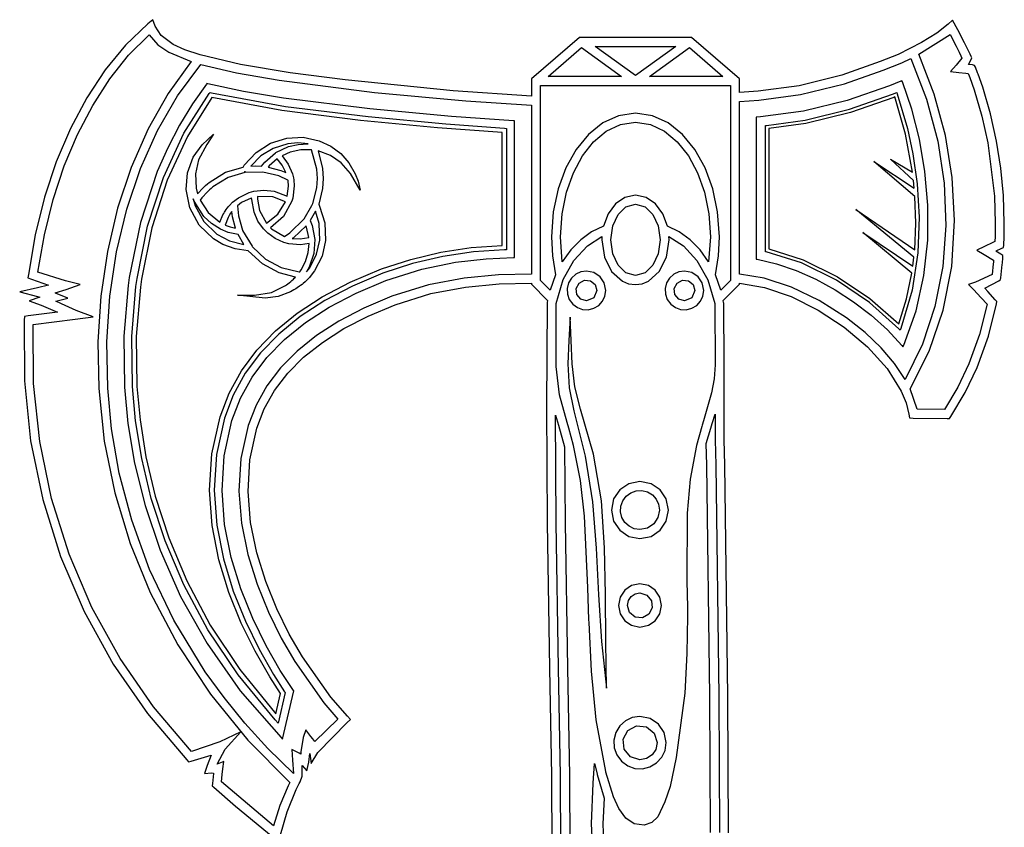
# Model space of a CAD drawing. Extents: x 0 to 88, y 0 to 233.
# Drawn here: x 0 to 87.8, y 160.6 to 232.6 of the extents above; entities that cross this region are included whole.
import ezdxf

# ---------------------------------------------------------------- set-up
doc = ezdxf.new("R2010")
doc.units = 0

msp = doc.modelspace()

# ---------------------------------------------------------------- linework, layer by layer
at = {"layer": 'Layer 1'}
for p, q in [((11.4306, 232.236), (9.447233, 230.341125)), ((11.8855, 232.619), (11.4306, 232.236)), ((12.07155, 232.05418), (11.8855, 232.619)), ((12.622333, 231.204752), (12.07155, 232.05418)), ((82.807758, 232.212702), (81.783966, 231.419441)), ((83.1865, 232.589), (82.807758, 232.212702)), ((83.664276, 231.721149), (83.1865, 232.589)), ((9.718602, 229.444447), (11.550461, 231.276431)), ((11.550461, 231.276431), (12.321279, 230.384442)), ((13.6933, 230.406), (12.622333, 231.204752)), ((49.9257, 231.04), (45.6432, 227.33)), ((59.9073, 231.04), (49.9257, 231.04)), ((64.1877, 227.33), (59.9073, 231.04)), ((80.1848, 229.541), (82.98047, 231.29518)), ((81.783966, 231.419441), (80.434313, 230.596517)), ((82.98047, 231.29518), (83.530583, 230.25015)), ((84.274288, 230.556899), (83.664276, 231.721149)), ((9.447233, 230.341125), (7.626936, 228.140812)), ((12.321279, 230.384442), (13.288581, 229.710551)), ((14.715111, 229.93074), (13.6933, 230.406)), ((47.1246, 227.549), (50.0985, 230.125)), ((50.0985, 230.125), (53.67088, 227.5488)), ((51.321, 230.235), (58.51174, 230.23533)), ((54.91633, 227.64268), (51.321, 230.235)), ((58.51174, 230.23533), (54.91633, 227.64268)), ((56.1618, 227.549), (59.73433, 230.12515)), ((59.73433, 230.12515), (62.7066, 227.549)), ((80.434313, 230.596517), (78.359438, 229.525782)), ((83.530583, 230.25015), (83.775687, 229.723608)), ((84.496905, 230.080243), (84.274288, 230.556899)), ((84.6716, 229.716318), (84.496905, 230.080243)), ((8.035261, 227.337022), (9.718602, 229.444447)), ((13.288581, 229.710551), (15.307501, 228.878462)), ((16.085976, 229.47675), (14.715111, 229.93074)), ((19.687116, 228.635812), (16.085976, 229.47675)), ((78.359438, 229.525782), (76.729528, 228.880623)), ((81.567761, 225.974523), (80.1848, 229.541)), ((84.032182, 229.194708), (83.512809, 228.57036)), ((83.775687, 229.723608), (83.9386, 229.384626)), ((83.9386, 229.384626), (84.032182, 229.194708)), ((84.756148, 229.546237), (84.6716, 229.716318)), ((84.856018, 229.341589), (84.756148, 229.546237)), ((84.915132, 229.201951), (84.856018, 229.341589)), ((84.867214, 229.057795), (84.915132, 229.201951)), ((15.307501, 228.878462), (13.245953, 226.026358)), ((14.078344, 225.83367), (16.1455, 228.63)), ((16.1455, 228.63), (19.336879, 227.887627)), ((24.12121, 227.889656), (19.687116, 228.635812)), ((76.729528, 228.880623), (73.329583, 227.675673)), ((77.01906, 228.129454), (78.66752, 228.782084)), ((78.66752, 228.782084), (79.471181, 229.166631)), ((79.471181, 229.166631), (80.88638, 225.527725)), ((83.512809, 228.57036), (83.004039, 228.007288)), ((84.616708, 228.631612), (84.867214, 229.057795)), ((84.982008, 228.580352), (84.616708, 228.631612)), ((85.156114, 228.533413), (84.982008, 228.580352)), ((85.236829, 228.372168), (85.156114, 228.533413)), ((85.429101, 227.892173), (85.236829, 228.372168)), ((7.626936, 228.140812), (5.981373, 225.659531)), ((19.336879, 227.887627), (23.141273, 227.221766)), ((29.01275, 227.24475), (24.12121, 227.889656)), ((53.67088, 227.5488), (47.1246, 227.549)), ((62.7066, 227.549), (56.1618, 227.549)), ((73.329583, 227.675673), (69.506008, 226.722603)), ((73.556285, 226.903093), (77.01906, 228.129454)), ((83.004039, 228.007288), (83.755655, 227.902411)), ((83.755655, 227.902411), (84.385306, 227.842117)), ((84.385306, 227.842117), (84.595844, 227.825816)), ((84.595844, 227.825816), (84.673128, 227.617045)), ((84.673128, 227.617045), (84.727136, 227.469942)), ((84.727136, 227.469942), (85.121502, 226.352832)), ((85.480748, 227.75155), (85.429101, 227.892173)), ((85.88474, 226.60714), (85.480748, 227.75155)), ((6.510604, 224.975568), (8.035261, 227.337022)), ((16.663904, 226.871615), (15.399072, 225.104265)), ((16.704067, 226.923261), (16.663904, 226.871615)), ((16.7677, 226.90755), (16.704067, 226.923261)), ((19.94714, 226.224596), (16.7677, 226.90755)), ((23.141273, 227.221766), (31.646413, 226.131625)), ((38.666134, 226.284562), (29.01275, 227.24475)), ((45.6432, 227.33), (45.6432, 225.807)), ((46.447571, 209.347211), (46.4476, 226.744)), ((46.4476, 226.744), (63.3832, 226.744)), ((63.3832, 226.744), (63.383176, 209.3472)), ((64.187648, 226.122509), (64.1877, 227.33)), ((69.506008, 226.722603), (65.850548, 226.25066)), ((69.64609, 225.929794), (73.556285, 226.903093)), ((77.561574, 226.723125), (73.790072, 225.398439)), ((78.590204, 227.124758), (77.561574, 226.723125)), ((78.684277, 227.162465), (78.590204, 227.124758)), ((78.7212, 227.068), (78.684277, 227.162465)), ((79.55275, 224.643367), (78.7212, 227.068)), ((78.7212, 227.068), (78.7212, 227.068)), ((86.588594, 224.216563), (85.88474, 226.60714)), ((13.245953, 226.026358), (11.455175, 222.86821)), ((12.281968, 222.724485), (14.078344, 225.83367)), ((14.653064, 222.496692), (16.9045, 226.025)), ((16.9045, 226.025), (16.983356, 226.130859)), ((16.983356, 226.130859), (17.111897, 226.100613)), ((17.111897, 226.100613), (23.706853, 224.888556)), ((23.528639, 225.623545), (19.94714, 226.224596)), ((31.646413, 226.131625), (39.77552, 225.383672)), ((45.6432, 225.807), (38.666134, 226.284562)), ((65.850548, 226.25066), (64.187648, 226.122509)), ((65.92297, 225.448814), (69.64609, 225.929794)), ((74.006142, 224.623438), (77.851496, 225.972795)), ((77.959905, 225.690629), (74.087014, 224.332084)), ((77.851496, 225.972795), (78.220724, 226.115577)), ((78.040231, 225.721659), (77.959905, 225.690629)), ((78.99513, 222.4099), (78.040231, 225.721659)), ((78.220724, 226.115577), (78.255488, 226.018555)), ((78.255488, 226.018555), (79.181556, 222.92165)), ((82.565687, 222.292648), (81.567761, 225.974523)), ((85.121502, 226.352832), (85.809896, 224.01442)), ((5.981373, 225.659531), (4.522205, 222.92175)), ((5.154798, 222.381499), (6.510604, 224.975568)), ((15.399072, 225.104265), (14.243291, 223.210462)), ((17.1487, 225.67876), (14.953627, 222.207274)), ((23.391362, 224.524012), (17.1487, 225.67876)), ((31.22493, 224.656636), (23.528639, 225.623545)), ((23.706853, 224.888556), (31.088737, 223.967202)), ((39.77552, 225.383672), (45.6432, 225.002)), ((45.6432, 225.002), (45.6432, 209.927)), ((64.187596, 209.91322), (64.1877, 225.316)), ((64.1877, 225.316), (65.92297, 225.448814)), ((73.790072, 225.398439), (69.907944, 224.445495)), ((80.88638, 225.527725), (81.877258, 221.795626)), ((30.397891, 223.630111), (23.391362, 224.524012)), ((31.088737, 223.967202), (38.014977, 223.3214)), ((38.510806, 223.985796), (31.22493, 224.656636)), ((44.0405, 223.59), (38.510806, 223.985796)), ((53.409524, 224.052773), (52.005191, 223.40877)), ((54.916348, 224.277379), (53.409524, 224.052773)), ((56.422788, 224.052773), (54.916348, 224.277379)), ((57.826768, 223.408768), (56.422788, 224.052773)), ((66.059154, 223.948019), (65.696013, 223.915614)), ((69.907944, 224.445495), (66.059154, 223.948019)), ((70.047916, 223.653925), (74.006142, 224.623438)), ((74.087014, 224.332084), (70.100455, 223.356239)), ((80.237954, 221.964625), (79.55275, 224.643367)), ((85.809896, 224.01442), (86.339272, 221.634962)), ((87.1298, 221.784), (86.588594, 224.216563)), ((14.243291, 223.210462), (13.199582, 221.197757)), ((37.249825, 222.977594), (30.397891, 223.630111)), ((38.014977, 223.3214), (43.243, 222.936)), ((44.1348, 223.584), (44.0405, 223.59)), ((44.134904, 211.412189), (44.1348, 223.584)), ((52.005191, 223.40877), (50.733685, 222.39009)), ((52.318092, 222.667995), (53.571504, 223.265049)), ((53.571504, 223.265049), (54.91638, 223.47328)), ((54.91638, 223.47328), (56.260898, 223.265051)), ((56.260898, 223.265051), (57.513968, 222.668002)), ((59.09796, 222.390087), (57.826768, 223.408768)), ((65.696013, 223.915614), (65.696, 211.261)), ((66.5006, 223.181), (66.591436, 223.189836)), ((66.500644, 211.923093), (66.5006, 223.181)), ((66.591436, 223.189836), (70.047916, 223.653925)), ((70.100455, 223.356239), (66.802145, 222.906879)), ((4.522205, 222.92175), (3.261096, 219.951938)), ((3.978011, 219.576228), (5.154798, 222.381499)), ((11.455175, 222.86821), (9.946754, 219.443494)), ((10.768129, 219.342652), (12.281968, 222.724485)), ((12.814291, 218.530788), (14.653064, 222.496692)), ((14.953627, 222.207274), (13.159813, 218.30972)), ((16.269326, 221.459593), (17.278756, 222.403761)), ((17.278756, 222.403761), (16.679166, 221.490066)), ((43.0287, 222.547), (37.249825, 222.977594)), ((43.0288, 212.48035), (43.0287, 222.547)), ((43.243, 222.936), (43.43096, 222.923625)), ((43.43096, 222.923625), (43.430881, 212.094)), ((50.733685, 222.39009), (49.625339, 221.041454)), ((51.183222, 221.723577), (52.318092, 222.667995)), ((57.513968, 222.668002), (58.648523, 221.72359)), ((60.206034, 221.04145), (59.09796, 222.390087)), ((66.802145, 222.906879), (66.8022, 212.165)), ((79.619611, 219.020269), (78.99513, 222.4099)), ((79.181556, 222.92165), (79.669591, 220.640045)), ((83.171895, 218.526407), (82.565687, 222.292648)), ((15.465266, 220.348161), (16.269326, 221.459593)), ((16.679166, 221.490066), (15.951946, 220.103651)), ((21.081939, 220.782817), (22.372759, 221.60592)), ((22.372759, 221.60592), (23.814619, 222.06058)), ((23.903433, 221.551556), (22.591492, 221.137745)), ((22.852213, 220.75692), (23.965102, 221.292891)), ((23.814619, 222.06058), (25.283214, 222.128247)), ((24.818949, 221.630959), (23.903433, 221.551556)), ((23.965102, 221.292891), (24.838376, 221.498472)), ((25.734153, 221.54802), (24.818949, 221.630959)), ((24.838376, 221.498472), (25.734153, 221.54802)), ((25.283214, 222.128247), (26.719839, 221.816063)), ((26.719839, 221.816063), (27.735846, 221.341208)), ((27.735846, 221.341208), (28.626319, 220.678035)), ((50.193973, 220.473254), (51.183222, 221.723577)), ((58.648523, 221.72359), (59.637494, 220.473273)), ((80.733284, 219.085634), (80.237954, 221.964625)), ((81.877258, 221.795626), (82.445045, 218.025297)), ((86.339272, 221.634962), (86.934851, 216.871132)), ((87.509018, 219.361909), (87.1298, 221.784)), ((13.199582, 221.197757), (12.270964, 219.073702)), ((20.023939, 219.635657), (21.081939, 220.782817)), ((21.509799, 220.465261), (20.6128, 219.561)), ((22.591492, 221.137745), (21.509799, 220.465261)), ((21.864038, 219.908481), (22.810184, 220.7308)), ((22.810184, 220.7308), (22.852213, 220.75692)), ((24.1278, 220.803), (23.396317, 220.481301)), ((23.396317, 220.481301), (23.9579, 219.73242)), ((25.059312, 221.006325), (24.1278, 220.803)), ((24.1278, 220.803), (24.1278, 220.803)), ((26.012732, 221.013019), (25.059312, 221.006325)), ((26.507656, 219.274699), (26.012732, 221.013019)), ((27.704672, 220.512779), (26.612698, 220.915381)), ((26.612698, 220.915381), (27.01993, 219.339091)), ((28.666148, 219.856991), (27.704672, 220.512779)), ((28.626319, 220.678035), (29.3658, 219.849838)), ((49.625339, 221.041454), (48.710488, 219.407584)), ((49.377421, 218.958484), (50.193973, 220.473254)), ((59.637494, 220.473273), (60.453812, 218.958506)), ((61.120664, 219.40758), (60.206034, 221.04145)), ((79.669591, 220.640045), (80.048282, 217.975361)), ((3.261096, 219.951938), (2.209708, 216.774563)), ((2.990409, 216.581167), (3.978011, 219.576228)), ((14.962957, 218.956036), (15.465266, 220.348161)), ((15.951946, 220.103651), (15.683903, 218.856853)), ((19.91613, 219.476182), (20.023939, 219.635657)), ((20.6128, 219.561), (21.045071, 219.575532)), ((21.045071, 219.575532), (21.5771, 219.553)), ((21.5771, 219.553), (21.864038, 219.908481)), ((21.5771, 219.553), (21.5771, 219.553)), ((22.2503, 219.566), (22.171842, 219.475658)), ((22.94976, 220.198401), (22.2503, 219.566)), ((22.2503, 219.566), (22.2503, 219.566)), ((23.413682, 219.633141), (22.94976, 220.198401)), ((23.744384, 218.980931), (23.413682, 219.633141)), ((23.9579, 219.73242), (24.324689, 218.871221)), ((29.495034, 218.891893), (28.666148, 219.856991)), ((29.3658, 219.849838), (29.928829, 218.879913)), ((79.843623, 216.83317), (76.1713, 219.956)), ((76.1713, 219.956), (79.78198, 217.59137)), ((79.705091, 218.272479), (77.649491, 220.187259)), ((77.649491, 220.187259), (79.619611, 219.020269)), ((9.946754, 219.443494), (8.732274, 215.791683)), ((9.548589, 215.728379), (10.768129, 219.342652)), ((12.270964, 219.073702), (10.771084, 214.521744)), ((14.845224, 217.480751), (14.962957, 218.956036)), ((15.683903, 218.856853), (15.7443, 217.583)), ((16.897843, 218.09933), (18.3695, 219.006)), ((18.3695, 219.006), (19.91613, 219.476182)), ((20.092208, 218.98197), (18.5806, 218.534)), ((20.082192, 219.09588), (20.073254, 219.094506)), ((20.073254, 219.094506), (20.092208, 218.98197)), ((20.113025, 218.984913), (20.082192, 219.09588)), ((21.674485, 219.02557), (20.113025, 218.984913)), ((23.108975, 218.689336), (21.674485, 219.02557)), ((22.171842, 219.475658), (23.289442, 219.173206)), ((23.922847, 218.308336), (23.108975, 218.689336)), ((23.289442, 219.173206), (23.744384, 218.980931)), ((24.324689, 218.871221), (24.408159, 218.522615)), ((26.560092, 218.443936), (26.507656, 219.274699)), ((27.01993, 219.339091), (27.076394, 218.44057)), ((30.376272, 217.411153), (29.495034, 218.891893)), ((29.928829, 218.879913), (30.194475, 218.203677)), ((48.710488, 219.407584), (48.019467, 217.533201)), ((48.760644, 217.220725), (49.377421, 218.958484)), ((60.453812, 218.958506), (61.07041, 217.220747)), ((61.811519, 217.533197), (61.120664, 219.40758)), ((80.99521, 216.060253), (80.733284, 219.085634)), ((87.7377, 216.921), (87.509018, 219.361909)), ((11.410728, 214.185065), (12.814291, 218.530788)), ((13.159813, 218.30972), (11.789017, 214.041996)), ((16.251007, 217.508761), (16.56593, 217.814159)), ((16.56593, 217.814159), (16.737484, 217.966367)), ((16.737484, 217.966367), (16.897843, 218.09933)), ((18.5806, 218.534), (17.22428, 217.699309)), ((23.868544, 216.883273), (23.968217, 217.779438)), ((23.929428, 218.267092), (23.922847, 218.308336)), ((23.968217, 217.779438), (23.929428, 218.267092)), ((24.484461, 217.785731), (24.3516, 216.685)), ((24.408159, 218.522615), (24.440465, 218.340554)), ((24.440465, 218.340554), (24.484461, 217.785731)), ((26.501371, 217.618674), (26.560092, 218.443936)), ((27.076394, 218.44057), (27.012564, 217.547157)), ((30.194475, 218.203677), (30.376272, 217.411153)), ((79.711032, 218.280432), (79.705091, 218.272479)), ((79.78198, 217.59137), (79.711032, 218.280432)), ((80.048282, 217.975361), (80.223122, 215.006864)), ((82.445045, 218.025297), (82.590973, 214.271704)), ((83.3797, 214.706832), (83.171895, 218.526407)), ((15.17193, 215.833361), (14.845224, 217.480751)), ((15.7443, 217.583), (15.870487, 217.073152)), ((15.7443, 217.583), (15.7443, 217.583)), ((15.870487, 217.073152), (15.969471, 217.192365)), ((15.969471, 217.192365), (16.251007, 217.508761)), ((16.624479, 217.15234), (16.353156, 216.846744)), ((16.928308, 217.446348), (16.624479, 217.15234)), ((17.06608, 217.567918), (16.928308, 217.446348)), ((17.22428, 217.699309), (17.06608, 217.567918)), ((19.504487, 216.733021), (20.475184, 217.194172)), ((20.475184, 217.194172), (20.890564, 217.3071)), ((20.890564, 217.3071), (21.786017, 217.404016)), ((21.786017, 217.404016), (22.682304, 217.315152)), ((22.682304, 217.315152), (23.868544, 216.883273)), ((26.140195, 216.230144), (26.501371, 217.618674)), ((27.012564, 217.547157), (26.665823, 216.161567)), ((48.019467, 217.533201), (47.582608, 215.463025)), ((48.370722, 215.301438), (48.760644, 217.220725)), ((54.9157, 216.976), (53.959037, 216.767935)), ((55.873117, 216.76752), (54.9157, 216.976)), ((54.9157, 216.976), (54.9157, 216.976)), ((61.07041, 217.220747), (61.460219, 215.301452)), ((62.248274, 215.463023), (61.811519, 217.533197)), ((87.813291, 214.470004), (87.7377, 216.921)), ((87.7377, 216.921), (87.7377, 216.921)), ((2.209708, 216.774563), (1.379702, 213.414094)), ((2.20216, 213.417731), (2.990409, 216.581167)), ((15.4733, 216.641), (15.65752, 216.008205)), ((15.556765, 216.433413), (15.4733, 216.641)), ((15.4733, 216.641), (15.4733, 216.641)), ((16.425235, 215.061773), (15.556765, 216.433413)), ((16.105204, 216.527991), (16.089682, 216.506387)), ((16.089682, 216.506387), (16.811541, 215.404007)), ((16.244057, 216.711622), (16.105204, 216.527991)), ((16.353156, 216.846744), (16.244057, 216.711622)), ((18.617365, 215.945859), (18.707111, 216.046807)), ((18.707111, 216.046807), (18.989531, 216.330406)), ((18.989531, 216.330406), (19.504487, 216.733021)), ((19.786451, 216.300264), (19.421936, 216.023345)), ((19.421936, 216.023345), (19.500693, 215.117556)), ((20.638426, 216.704256), (19.786451, 216.300264)), ((20.682224, 216.718593), (20.638426, 216.704256)), ((20.689096, 216.57149), (20.682224, 216.718593)), ((20.90376, 215.43493), (20.689096, 216.57149)), ((22.5778, 216.81), (21.19703, 216.839264)), ((21.19703, 216.839264), (21.204492, 216.603586)), ((21.204492, 216.603586), (21.394015, 215.597636)), ((23.7093, 216.38186), (22.5778, 216.81)), ((23.021882, 215.271563), (23.7093, 216.38186)), ((24.274514, 216.423202), (23.527293, 215.069548)), ((24.3516, 216.685), (24.274514, 216.423202)), ((25.38426, 214.863414), (26.067037, 216.050244)), ((26.067037, 216.050244), (26.140195, 216.230144)), ((26.665823, 216.161567), (26.748607, 215.994238)), ((53.129405, 216.189341), (52.477921, 215.308619)), ((53.959037, 216.767935), (53.129405, 216.189341)), ((54.060742, 215.920439), (54.91568, 216.17165)), ((54.91568, 216.17165), (55.77064, 215.920298)), ((56.703289, 216.187911), (55.873117, 216.76752)), ((57.354945, 215.305919), (56.703289, 216.187911)), ((79.922919, 214.466481), (79.843623, 216.83317)), ((80.980201, 212.942342), (80.99521, 216.060253)), ((86.934851, 216.871132), (87.008892, 214.470362)), ((8.732274, 215.791683), (7.823321, 211.952253)), ((8.635106, 211.921873), (9.548589, 215.728379)), ((16.0125, 214.293438), (15.17193, 215.833361)), ((15.65752, 216.008205), (16.423408, 214.605306)), ((16.811541, 215.404007), (17.8583, 214.542)), ((17.8583, 214.542), (18.124122, 215.202682)), ((18.124122, 215.202682), (18.192078, 215.331911)), ((18.192078, 215.331911), (18.259529, 215.445821)), ((18.259529, 215.445821), (18.377368, 215.633781)), ((18.377368, 215.633781), (18.390133, 215.652439)), ((18.390133, 215.652439), (18.535173, 215.845891)), ((18.535173, 215.845891), (18.617365, 215.945859)), ((18.685785, 215.154887), (18.652985, 215.098914)), ((18.8049, 215.345), (18.685785, 215.154887)), ((18.929614, 215.511749), (18.8049, 215.345)), ((18.991576, 215.032341), (18.929614, 215.511749)), ((21.248814, 214.655167), (20.90376, 215.43493)), ((21.394015, 215.597636), (22.0028, 214.455)), ((22.0028, 214.455), (23.021882, 215.271563)), ((26.390695, 215.521697), (25.9006, 214.698)), ((26.708271, 214.421877), (26.390695, 215.521697)), ((26.748607, 215.994238), (27.217, 214.51)), ((47.582608, 215.463025), (47.430248, 213.241779)), ((48.23473, 213.24208), (48.370722, 215.301438)), ((52.477921, 215.308619), (52.0557, 214.19417)), ((52.890237, 214.220773), (53.361839, 215.2357)), ((53.361839, 215.2357), (54.060742, 215.920439)), ((55.77064, 215.920298), (56.469591, 215.235325)), ((56.469591, 215.235325), (56.941241, 214.220352)), ((57.776814, 214.19029), (57.354945, 215.305919)), ((61.460219, 215.301452), (61.59617, 213.24208)), ((62.400598, 213.241779), (62.248274, 215.463023)), ((79.755795, 211.429472), (74.5616, 215.681)), ((74.5616, 215.681), (79.82074, 212.10067)), ((10.771084, 214.521744), (9.76781, 209.615)), ((17.27643, 213.076721), (16.0125, 214.293438)), ((16.423408, 214.605306), (17.57515, 213.497065)), ((17.112481, 214.42296), (16.425235, 215.061773)), ((17.908235, 213.925803), (17.112481, 214.42296)), ((17.8583, 214.542), (17.8583, 214.542)), ((18.582382, 214.964969), (18.325786, 214.301146)), ((18.325786, 214.301146), (18.759827, 214.137152)), ((18.652985, 215.098914), (18.582382, 214.964969)), ((19.250724, 214.013821), (18.991576, 215.032341)), ((19.500693, 215.117556), (19.871394, 213.832716)), ((21.7412, 213.959), (21.248814, 214.655167)), ((22.0028, 214.455), (22.0028, 214.455)), ((23.527293, 215.069548), (22.354524, 214.061912)), ((24.10217, 213.588984), (25.38426, 214.863414)), ((25.9006, 214.698), (26.069995, 214.267496)), ((25.9006, 214.698), (25.9006, 214.698)), ((26.069995, 214.267496), (26.311171, 213.020766)), ((26.708466, 214.4207), (26.708271, 214.421877)), ((26.765912, 212.96244), (26.708466, 214.4207)), ((27.217, 214.51), (27.279749, 212.91191)), ((79.82074, 212.10067), (79.922919, 214.466481)), ((80.223122, 215.006864), (80.099601, 211.81382)), ((82.590973, 214.271704), (82.316271, 210.589813)), ((83.11985, 210.601574), (83.3797, 214.706832)), ((87.008892, 214.470362), (86.989, 213.27)), ((87.792971, 213.243694), (87.813291, 214.470004)), ((1.379702, 213.414094), (0.782743, 209.895)), ((1.623431, 210.107331), (2.20216, 213.417731)), ((10.464926, 209.517302), (11.410728, 214.185065)), ((11.789017, 214.041996), (10.863, 209.46)), ((17.57515, 213.497065), (18.717813, 212.877686)), ((18.603681, 213.644758), (17.908235, 213.925803)), ((19.472056, 213.458376), (18.603681, 213.644758)), ((18.759827, 214.137152), (19.250724, 214.013821)), ((19.97552, 212.549838), (19.472056, 213.458376)), ((19.871394, 213.832716), (19.884257, 213.803848)), ((19.884257, 213.803848), (20.71993, 212.403328)), ((22.116179, 213.57819), (21.7412, 213.959)), ((22.791645, 213.087583), (22.116179, 213.57819)), ((22.354524, 214.061912), (22.460778, 213.962533)), ((22.460778, 213.962533), (23.610488, 213.269641)), ((23.610488, 213.269641), (24.10217, 213.588984)), ((25.537194, 214.225747), (24.405454, 213.171087)), ((25.5806, 214.103), (25.537194, 214.225747)), ((25.7784, 213.192), (25.5806, 214.103)), ((51.006763, 213.698222), (50.033057, 212.986993)), ((52.0557, 214.19417), (51.006763, 213.698222)), ((52.7172, 212.979), (52.890237, 214.220773)), ((56.941241, 214.220352), (57.1143, 212.979)), ((58.825487, 213.693049), (57.776814, 214.19029)), ((59.798828, 212.982006), (58.825487, 213.693049)), ((75.1839, 213.636), (79.65838, 210.63406)), ((79.56309, 209.99748), (75.1839, 213.636)), ((18.128992, 212.572955), (17.27643, 213.076721)), ((19.231057, 212.171392), (18.128992, 212.572955)), ((18.717813, 212.877686), (19.97552, 212.549838)), ((23.551649, 212.742121), (22.791645, 213.087583)), ((24.0068, 212.618), (23.551649, 212.742121)), ((25.03223, 212.542209), (24.0068, 212.618)), ((24.405454, 213.171087), (24.293505, 213.09174)), ((24.293505, 213.09174), (25.004761, 213.058353)), ((25.004761, 213.058353), (25.7784, 213.192)), ((25.8026, 212.663), (25.03223, 212.542209)), ((25.721209, 211.861872), (25.8026, 212.663)), ((25.7784, 213.192), (25.7784, 213.192)), ((25.8026, 212.663), (25.8026, 212.663)), ((26.311171, 213.020766), (26.228782, 211.768136)), ((26.4831, 211.689), (26.765912, 212.96244)), ((27.279749, 212.91191), (26.970998, 211.51945)), ((47.430248, 213.241779), (47.518638, 211.544699)), ((48.39401, 211.02642), (48.23473, 213.24208)), ((50.033057, 212.986993), (49.15525, 212.087414)), ((50.634142, 212.43596), (51.9238, 213.269)), ((51.9238, 213.269), (51.912793, 212.978969)), ((51.912793, 212.978969), (52.149148, 211.42462)), ((51.9238, 213.269), (51.9238, 213.269)), ((52.890244, 211.737228), (52.7172, 212.979)), ((57.1143, 212.979), (56.941247, 211.737439)), ((57.1143, 212.979), (57.1143, 212.979)), ((57.682334, 211.424637), (57.9187, 212.979)), ((57.9187, 212.979), (57.907801, 213.265007)), ((57.907801, 213.265007), (59.199656, 212.429492)), ((60.676267, 212.083878), (59.798828, 212.982006)), ((61.59617, 213.24208), (61.437234, 211.02538)), ((62.312884, 211.546016), (62.400598, 213.241779)), ((80.644729, 209.785761), (80.980201, 212.942342)), ((86.801833, 212.744048), (86.052082, 212.384246)), ((86.970537, 212.825356), (86.801833, 212.744048)), ((86.989, 213.27), (86.970537, 212.825356)), ((86.989, 213.27), (86.989, 213.27)), ((87.731204, 212.296269), (87.757129, 212.518002)), ((87.757129, 212.518002), (87.792971, 213.243694)), ((7.823321, 211.952253), (7.231481, 207.964679)), ((8.03944, 207.963342), (8.635106, 211.921873)), ((20.390022, 211.990833), (19.231057, 212.171392)), ((21.640223, 210.827841), (20.390022, 211.990833)), ((20.71993, 212.403328), (20.769226, 212.341659)), ((20.769226, 212.341659), (21.928421, 211.255624)), ((25.481035, 211.05879), (25.721209, 211.861872)), ((26.228782, 211.768136), (25.813696, 210.536516)), ((25.868981, 210.491344), (26.4831, 211.689)), ((34.880026, 211.234593), (37.558185, 211.869242)), ((37.558185, 211.869242), (40.278877, 212.285357)), ((40.471349, 211.901881), (37.733849, 211.492228)), ((40.278877, 212.285357), (43.0288, 212.48035)), ((43.237821, 212.08634), (40.471349, 211.901881)), ((43.430881, 212.094), (43.237821, 212.08634)), ((49.15525, 212.087414), (48.39401, 211.02642)), ((49.434284, 211.149682), (50.634142, 212.43596)), ((53.361859, 210.722305), (52.890244, 211.737228)), ((56.941247, 211.737439), (56.469611, 210.722492)), ((59.199656, 212.429492), (60.400634, 211.14236)), ((61.437234, 211.02538), (60.676267, 212.083878)), ((66.5795, 211.90581), (66.500644, 211.923093)), ((69.717717, 210.917025), (66.5795, 211.90581)), ((66.8022, 212.165), (69.871803, 211.180031)), ((80.099601, 211.81382), (79.583211, 208.475495)), ((86.052082, 212.384246), (85.372545, 212.061565)), ((85.372545, 212.061565), (86.018204, 211.675643)), ((86.018204, 211.675643), (86.862911, 211.160097)), ((87.067683, 211.979077), (87.150955, 212.019153)), ((87.509775, 211.700975), (87.067683, 211.979077)), ((87.150955, 212.019153), (87.529415, 212.201017)), ((87.673277, 211.58687), (87.509775, 211.700975)), ((87.529415, 212.201017), (87.731204, 212.296269)), ((23.145782, 210.022333), (21.640223, 210.827841)), ((21.928421, 211.255624), (23.328096, 210.504549)), ((25.099415, 210.312472), (25.481035, 211.05879)), ((26.970998, 211.51945), (26.299027, 210.20496)), ((32.2577, 210.384), (34.880026, 211.234593)), ((35.039036, 210.860011), (32.400621, 210.00786)), ((37.733849, 211.492228), (35.039036, 210.860011)), ((35.860559, 210.365378), (38.866691, 210.975768)), ((38.866691, 210.975768), (41.611503, 211.288283)), ((41.611503, 211.288283), (44.0371, 211.40944)), ((44.0371, 211.40944), (44.134904, 211.412189)), ((47.518638, 211.544699), (47.785975, 209.866479)), ((48.461277, 209.429428), (49.434284, 211.149682)), ((52.149148, 211.42462), (52.793317, 210.153931)), ((57.038143, 210.15394), (57.682334, 211.424637)), ((60.400634, 211.14236), (61.373716, 209.422834)), ((62.044823, 209.869279), (62.312884, 211.546016)), ((65.696, 211.261), (65.779078, 211.246271)), ((65.779078, 211.246271), (67.495936, 210.842772)), ((67.495936, 210.842772), (69.244738, 210.242521)), ((72.846555, 209.378263), (69.717717, 210.917025)), ((69.871803, 211.180031), (72.929575, 209.6785)), ((79.65838, 210.63406), (79.755795, 211.429472)), ((86.831584, 210.850573), (86.724255, 209.89156)), ((86.84602, 210.992175), (86.831584, 210.850573)), ((86.862911, 211.160097), (86.84602, 210.992175)), ((87.498186, 209.603251), (87.632033, 210.771621)), ((87.632033, 210.771621), (87.646073, 210.9091)), ((87.646073, 210.9091), (87.681427, 211.38772)), ((87.681427, 211.38772), (87.673277, 211.58687)), ((0.782743, 209.895), (0.740714, 209.579)), ((4.093131, 209.316827), (1.623431, 210.107331)), ((24.591472, 209.650929), (23.145782, 210.022333)), ((23.328096, 210.504549), (24.912836, 210.130805)), ((24.912836, 210.130805), (24.972345, 210.124715)), ((24.972345, 210.124715), (25.099415, 210.312472)), ((25.813696, 210.536516), (25.581357, 210.111902)), ((25.581357, 210.111902), (25.868981, 210.491344)), ((26.299027, 210.20496), (25.916151, 209.706502)), ((29.480324, 209.206465), (32.2577, 210.384)), ((32.400621, 210.00786), (29.667146, 208.849578)), ((32.651, 209.3506), (35.860559, 210.365378)), ((45.6432, 209.927), (42.692986, 209.845687)), ((49.586008, 209.903729), (49.213503, 209.567252)), ((50.039423, 210.119114), (49.586008, 209.903729)), ((50.5462, 210.195), (50.039423, 210.119114)), ((51.218592, 210.058663), (50.5462, 210.195)), ((50.5462, 210.195), (50.5462, 210.195)), ((51.76772, 209.68822), (51.218592, 210.058663)), ((52.793317, 210.153931), (53.747954, 209.29649)), ((54.060776, 210.037569), (53.361859, 210.722305)), ((54.91572, 209.78636), (54.060776, 210.037569)), ((55.770674, 210.03764), (54.91572, 209.78636)), ((56.469611, 210.722492), (55.770674, 210.03764)), ((56.083483, 209.296492), (57.038143, 210.15394)), ((58.325083, 209.903773), (57.95256, 209.567309)), ((58.778514, 210.119139), (58.325083, 209.903773)), ((59.2853, 210.195), (58.778514, 210.119139)), ((59.957663, 210.058637), (59.2853, 210.195)), ((59.2853, 210.195), (59.2853, 210.195)), ((60.506762, 209.688188), (59.957663, 210.058637)), ((66.408394, 209.562556), (64.187596, 209.91322)), ((69.244738, 210.242521), (70.994427, 209.464062)), ((79.089907, 207.709883), (79.56309, 209.99748)), ((82.316271, 210.589813), (81.622172, 207.034588)), ((82.363149, 206.695042), (83.11985, 210.601574)), ((86.724255, 209.89156), (85.240955, 209.20849)), ((0.740714, 209.579), (1.039042, 209.466266)), ((1.039042, 209.466266), (2.578602, 208.923423)), ((5.394461, 209.007512), (4.093131, 209.316827)), ((4.138401, 208.547744), (5.394461, 209.007512)), ((9.76781, 209.615), (9.669219, 208.910326)), ((10.36702, 208.81852), (10.464926, 209.517302)), ((10.863, 209.46), (10.765588, 208.764162)), ((10.863, 209.46), (10.863, 209.46)), ((23.784969, 208.956663), (24.038718, 209.140296)), ((24.038718, 209.140296), (24.179044, 209.259704)), ((24.179044, 209.259704), (24.271049, 209.338264)), ((24.271049, 209.338264), (24.414519, 209.472994)), ((24.414519, 209.472994), (24.489934, 209.548607)), ((24.489934, 209.548607), (24.591472, 209.650929)), ((25.194587, 209.007522), (25.047975, 208.89793)), ((25.278153, 209.079206), (25.194587, 209.007522)), ((25.457957, 209.236717), (25.278153, 209.079206)), ((25.601916, 209.372232), (25.457957, 209.236717)), ((25.850554, 209.628727), (25.601916, 209.372232)), ((25.916151, 209.706502), (25.850554, 209.628727)), ((26.979598, 207.891094), (29.480324, 209.206465)), ((29.994343, 208.226044), (32.651, 209.3506)), ((39.630607, 209.558856), (36.460525, 208.959627)), ((42.692986, 209.845687), (39.630607, 209.558856)), ((39.757384, 208.763304), (42.753283, 209.042779)), ((42.753283, 209.042779), (45.6432, 209.12224)), ((45.6432, 209.12224), (45.6432, 209.014)), ((45.6432, 209.014), (47.08496, 207.57239)), ((47.296306, 208.498569), (46.447571, 209.347211)), ((47.785975, 209.866479), (47.296306, 208.498569)), ((47.852172, 207.29446), (48.461277, 209.429428)), ((48.949459, 209.128092), (48.825633, 208.630851)), ((49.213503, 209.567252), (48.949459, 209.128092)), ((49.640091, 208.646931), (49.89293, 209.119961)), ((49.89293, 209.119961), (50.36596, 209.372802)), ((50.36596, 209.372802), (50.899741, 209.32023)), ((50.899741, 209.32023), (51.314356, 208.979965)), ((52.138163, 209.139092), (51.76772, 209.68822)), ((52.2745, 208.4667), (52.138163, 209.139092)), ((53.747954, 209.29649), (54.311277, 209.063231)), ((54.311277, 209.063231), (54.915713, 208.981879)), ((54.915713, 208.981879), (55.520152, 209.063232)), ((55.520152, 209.063232), (56.083483, 209.296492)), ((57.688495, 209.128154), (57.564649, 208.630912)), ((57.95256, 209.567309), (57.688495, 209.128154)), ((58.379084, 208.646872), (58.6319, 209.119928)), ((58.6319, 209.119928), (59.104929, 209.372795)), ((59.104929, 209.372795), (59.638723, 209.320239)), ((59.638723, 209.320239), (60.053353, 208.979975)), ((60.877182, 209.13907), (60.506762, 209.688188)), ((61.01351, 208.4667), (60.877182, 209.13907)), ((61.373716, 209.422834), (61.981881, 207.290137)), ((62.536259, 208.500379), (62.044823, 209.869279)), ((63.383176, 209.3472), (62.536259, 208.500379)), ((62.748016, 207.574689), (64.187616, 209.014139)), ((64.187616, 209.014139), (64.1876, 209.11)), ((64.1876, 209.11), (66.420048, 208.74051)), ((68.821191, 208.766439), (66.408394, 209.562556)), ((70.994427, 209.464062), (72.713945, 208.525939)), ((75.800141, 207.385822), (72.846555, 209.378263)), ((72.929575, 209.6785), (75.824784, 207.747969)), ((79.945264, 206.64437), (80.644729, 209.785761)), ((85.240955, 209.20849), (84.609241, 209.007771)), ((84.609241, 209.007771), (85.078926, 208.540146)), ((86.068905, 208.658578), (87.328695, 209.324955)), ((87.328695, 209.324955), (87.475109, 209.426493)), ((87.475109, 209.426493), (87.498186, 209.603251)), ((1.596221, 208.693638), (0, 208.333)), ((0, 208.333), (1.5814, 207.912512)), ((2.578602, 208.923423), (1.596221, 208.693638)), ((3.168785, 208.24431), (4.138401, 208.547744)), ((3.194512, 208.233509), (3.168785, 208.24431)), ((4.281382, 207.772358), (3.194512, 208.233509)), ((9.669219, 208.910326), (9.295902, 204.383188)), ((9.999346, 204.358136), (10.36702, 208.81852)), ((10.765588, 208.764162), (10.401229, 204.342889)), ((20.947464, 208.050085), (22.4532, 208.295)), ((22.4532, 208.295), (23.69728, 208.899316)), ((24.14484, 208.343693), (23.04984, 207.930401)), ((23.69728, 208.899316), (23.784969, 208.956663)), ((24.459371, 208.5071), (24.14484, 208.343693)), ((24.635932, 208.6161), (24.459371, 208.5071)), ((24.744542, 208.684054), (24.635932, 208.6161)), ((24.964898, 208.836067), (24.744542, 208.684054)), ((25.047975, 208.89793), (24.964898, 208.836067)), ((29.667146, 208.849578), (27.20647, 207.557316)), ((27.603738, 206.974101), (29.994343, 208.226044)), ((36.460525, 208.959627), (33.1872, 207.94112)), ((33.4731, 207.189), (36.661868, 208.179986)), ((36.661868, 208.179986), (39.757384, 208.763304)), ((48.825633, 208.630851), (48.851109, 208.129525)), ((48.851109, 208.129525), (49.019421, 207.656612)), ((49.692665, 208.11315), (49.640091, 208.646931)), ((51.470054, 208.466697), (51.199119, 207.813824)), ((51.314356, 208.979965), (51.470054, 208.466697)), ((52.198614, 207.959923), (52.2745, 208.4667)), ((57.564649, 208.630912), (57.590108, 208.129581)), ((57.590108, 208.129581), (57.758408, 207.656657)), ((58.431697, 208.113084), (58.379084, 208.646872)), ((60.209058, 208.466697), (59.938157, 207.813857)), ((60.053353, 208.979975), (60.209058, 208.466697)), ((60.937623, 207.959918), (61.01351, 208.4667)), ((66.420048, 208.74051), (68.803403, 207.917685)), ((71.305291, 207.571739), (68.821191, 208.766439)), ((72.713945, 208.525939), (74.372237, 207.446695)), ((79.583211, 208.475495), (78.579445, 205.071155)), ((85.078926, 208.540146), (85.751983, 207.814062)), ((86.345138, 208.357106), (86.068905, 208.658578)), ((87.010239, 207.636915), (86.345138, 208.357106)), ((1.784572, 207.857126), (0.846466, 207.547407)), ((0.846466, 207.547407), (1.922926, 207.148325)), ((1.5814, 207.912512), (1.784572, 207.857126)), ((3.214642, 207.493864), (4.281382, 207.772358)), ((3.73215, 207.256233), (3.214642, 207.493864)), ((5.03692, 206.68884), (3.73215, 207.256233)), ((7.231481, 207.964679), (6.968339, 203.868436)), ((7.773351, 203.892993), (8.03944, 207.963342)), ((19.42196, 208.042432), (20.947464, 208.050085)), ((21.89024, 207.771781), (19.42196, 208.042432)), ((23.04984, 207.930401), (21.89024, 207.771781)), ((24.757102, 206.439363), (26.979598, 207.891094)), ((27.20647, 207.557316), (25.020143, 206.132482)), ((33.1872, 207.94112), (30.694936, 206.888532)), ((47.047743, 207.326549), (46.992654, 198.094469)), ((47.052849, 207.389987), (47.047743, 207.326549)), ((47.08496, 207.57239), (47.052849, 207.389987)), ((47.837, 201.682), (47.852172, 207.29446)), ((49.019421, 207.656612), (49.324107, 207.244607)), ((49.324107, 207.244607), (49.736112, 206.939921)), ((50.032932, 207.698537), (49.692665, 208.11315)), ((50.5462, 207.54284), (50.032932, 207.698537)), ((51.199119, 207.813824), (50.5462, 207.543)), ((50.5462, 207.543), (50.5462, 207.54284)), ((51.646752, 207.134003), (51.983229, 207.506508)), ((51.983229, 207.506508), (52.198614, 207.959923)), ((57.758408, 207.656657), (58.063086, 207.244639)), ((58.063086, 207.244639), (58.475087, 206.93994)), ((58.772006, 207.69849), (58.431697, 208.113084)), ((59.2853, 207.54284), (58.772006, 207.69849)), ((59.938157, 207.813857), (59.2853, 207.543)), ((59.2853, 207.543), (59.2853, 207.54284)), ((60.385749, 207.133993), (60.722233, 207.506499)), ((60.722233, 207.506499), (60.937623, 207.959918)), ((61.981881, 207.290137), (62.020867, 201.839207)), ((62.780619, 207.390116), (62.748016, 207.574689)), ((62.785529, 207.33532), (62.780619, 207.390116)), ((62.8253, 201.835), (62.785529, 207.33532)), ((68.803403, 207.917685), (71.213232, 206.712174)), ((73.739996, 206.02533), (71.305291, 207.571739)), ((74.372237, 207.446695), (75.938244, 206.244873)), ((78.4126, 205.036), (75.800141, 207.385822)), ((75.824784, 207.747969), (78.4067, 205.476)), ((78.4067, 205.476), (79.089907, 207.709883)), ((85.751983, 207.814062), (86.283241, 207.236458)), ((86.392445, 204.398874), (87.11325, 207.28006)), ((87.154593, 207.485297), (87.010239, 207.636915)), ((87.11325, 207.28006), (87.154593, 207.485297)), ((3.374796, 206.535565), (0.759856, 206.189118)), ((1.922926, 207.148325), (3.374796, 206.535565)), ((6.53917, 206.096112), (5.03692, 206.68884)), ((22.814412, 204.85275), (24.757102, 206.439363)), ((25.480684, 205.59614), (27.603738, 206.974101)), ((30.694936, 206.888532), (28.454365, 205.722794)), ((31.06867, 206.175059), (33.4731, 207.189)), ((49.736112, 206.939921), (50.209025, 206.771609)), ((50.209025, 206.771609), (50.710351, 206.746133)), ((50.710351, 206.746133), (51.207592, 206.869959)), ((51.207592, 206.869959), (51.646752, 207.134003)), ((58.475087, 206.93994), (58.948002, 206.771615)), ((58.948002, 206.771615), (59.449333, 206.746131)), ((59.449333, 206.746131), (59.946581, 206.86995)), ((59.946581, 206.86995), (60.385749, 207.133993)), ((71.213232, 206.712174), (73.525105, 205.194625)), ((78.838277, 203.572027), (79.945264, 206.64437)), ((81.622172, 207.034588), (80.509904, 203.660995)), ((81.123762, 203.037929), (82.363149, 206.695042)), ((86.283241, 207.236458), (85.593324, 204.53559)), ((0.429713, 206.143751), (0.412822, 205.811054)), ((0.412822, 205.811054), (0.42301, 200.395912)), ((0.759856, 206.189118), (0.429713, 206.143751)), ((1.20048, 205.437), (4.9344, 205.915033)), ((4.9344, 205.915033), (6.53917, 206.096112)), ((25.020143, 206.132482), (23.109715, 204.576483)), ((23.626683, 204.093531), (25.480684, 205.59614)), ((28.454365, 205.722794), (26.466888, 204.445168)), ((28.908207, 205.055533), (31.06867, 206.175059)), ((49.087956, 206.0805), (48.970902, 203.99426)), ((49.193913, 203.99353), (49.087956, 206.0805)), ((75.393972, 204.721371), (73.739996, 206.02533)), ((75.938244, 206.244873), (77.38091, 204.939017)), ((1.232471, 200.175227), (1.20048, 205.437)), ((21.153109, 203.13273), (22.814412, 204.85275)), ((26.993061, 203.83162), (28.908207, 205.055533)), ((73.525105, 205.194625), (75.61459, 203.435685)), ((76.828985, 203.355856), (75.393972, 204.721371)), ((77.38091, 204.939017), (78.669178, 203.547671)), ((78.523283, 204.921295), (78.4126, 205.036)), ((78.579445, 205.071155), (78.523283, 204.921295)), ((6.968339, 203.868436), (7.04548, 199.703)), ((7.848599, 199.751034), (7.773351, 203.892993)), ((9.295902, 204.383188), (9.354787, 199.841066)), ((10.0574, 199.883), (9.999346, 204.358136)), ((10.401229, 204.342889), (10.458813, 199.907002)), ((23.109715, 204.576483), (21.476737, 202.890727)), ((22.043233, 202.467643), (23.626683, 204.093531)), ((26.466888, 204.445168), (24.733908, 203.056917)), ((25.324582, 202.504516), (26.993061, 203.83162)), ((48.970902, 203.99426), (48.892294, 201.90198)), ((49.287102, 201.91279), (49.193913, 203.99353)), ((85.593324, 204.53559), (84.650981, 201.912108)), ((85.3933, 201.602), (86.392445, 204.398874)), ((19.77477, 201.280781), (21.153109, 203.13273)), ((21.476737, 202.890727), (20.122758, 201.076623)), ((24.733908, 203.056917), (23.256826, 201.559304)), ((75.61459, 203.435685), (77.357255, 201.506002)), ((78.029673, 201.949679), (76.828985, 203.355856)), ((78.669178, 203.547671), (78.773267, 203.423942)), ((78.773267, 203.423942), (78.838277, 203.572027)), ((80.509904, 203.660995), (78.9807, 200.524)), ((79.41585, 199.680932), (81.123762, 203.037929)), ((20.731836, 200.719846), (22.043233, 202.467643)), ((23.904122, 201.075419), (25.324582, 202.504516)), ((18.680974, 199.298379), (19.77477, 201.280781)), ((23.256826, 201.559304), (22.037047, 199.953592)), ((47.837, 201.681), (47.837, 201.682)), ((47.837, 201.682), (47.837, 201.682)), ((47.837305, 201.681483), (47.837, 201.681)), ((48.147065, 199.16057), (47.837305, 201.681483)), ((48.892294, 201.90198), (49.001148, 199.78992)), ((49.522476, 199.86858), (49.287102, 201.91279)), ((62.020867, 201.839207), (61.923308, 200.575024)), ((62.82178, 200.80126), (62.825218, 201.8021)), ((62.825218, 201.8021), (62.826101, 201.83431)), ((62.825351, 201.83459), (62.8253, 201.835)), ((62.8253, 201.834), (62.825351, 201.83459)), ((62.826101, 201.83431), (62.8253, 201.834)), ((77.357255, 201.506002), (78.628669, 199.476225)), ((78.980676, 200.52373), (78.029673, 201.949679)), ((84.650981, 201.912108), (83.668034, 199.825642)), ((84.325733, 199.349382), (85.3933, 201.602)), ((0.42301, 200.395912), (0.975939, 195.050685)), ((20.122758, 201.076623), (19.049329, 199.135578)), ((19.693992, 198.851508), (20.731836, 200.719846)), ((22.73303, 199.545524), (23.904122, 201.075419)), ((61.923308, 200.575024), (61.687081, 199.317576)), ((62.839357, 195.1505), (62.82178, 200.80126)), ((78.9807, 200.524), (78.980676, 200.52373)), ((1.786757, 194.982346), (1.232471, 200.175227)), ((7.04548, 199.703), (7.546116, 195.0123)), ((8.198079, 196.127009), (7.848599, 199.751034)), ((9.354787, 199.841066), (9.657935, 196.604519)), ((10.339314, 196.830379), (10.0574, 199.883)), ((10.458813, 199.907002), (10.734867, 196.908512)), ((22.037047, 199.953592), (21.07597, 198.241043)), ((21.812658, 197.916029), (22.73303, 199.545524)), ((49.001148, 199.78992), (49.414959, 197.71124)), ((50.020296, 197.8775), (49.522476, 199.86858)), ((78.628669, 199.476225), (79.048772, 198.445878)), ((80.036321, 197.875932), (79.41585, 199.680932)), ((83.668034, 199.825642), (82.492371, 197.841368)), ((83.040004, 197.213758), (84.325733, 199.349382)), ((17.8733, 197.187), (18.680974, 199.298379)), ((19.049329, 199.135578), (18.258, 197.069)), ((18.9312, 196.864), (19.693992, 198.851508)), ((48.816446, 196.681193), (48.147065, 199.16057)), ((61.687081, 199.317576), (60.991937, 196.841567)), ((21.07597, 198.241043), (20.375, 196.42292)), ((21.144356, 196.188131), (21.812658, 197.916029)), ((46.992654, 198.094469), (47.045288, 187.719969)), ((49.414959, 197.71124), (50.443199, 193.68636)), ((51.186756, 193.85149), (50.020296, 197.8775)), ((79.048772, 198.445878), (79.3044, 197.417)), ((82.492371, 197.841368), (80.036321, 197.875932)), ((10.878715, 193.482659), (10.339314, 196.830379)), ((10.734867, 196.908512), (11.261244, 193.622197)), ((17.149257, 193.898351), (17.8733, 197.187)), ((18.258, 197.069), (17.546423, 193.832877)), ((18.241531, 193.719187), (18.9312, 196.864)), ((47.849662, 187.7295), (47.785245, 197.34318)), ((47.785245, 197.34318), (48.046552, 196.447407)), ((60.991937, 196.841567), (60.869286, 196.439344)), ((61.759943, 196.601546), (62.013494, 197.438004)), ((62.013494, 197.438004), (62.035, 195.138174)), ((79.3044, 197.417), (79.358022, 197.09039)), ((79.358022, 197.09039), (79.689051, 197.080176)), ((79.689051, 197.080176), (82.706901, 197.036381)), ((82.706901, 197.036381), (82.9203, 197.037)), ((82.9203, 197.037), (83.040004, 197.213758)), ((8.885404, 192.176721), (8.198079, 196.127009)), ((9.657935, 196.604519), (10.244057, 193.060925)), ((20.375, 196.42292), (19.732216, 193.474532)), ((20.526578, 193.344145), (21.144356, 196.188131)), ((48.046552, 196.447407), (48.585909, 194.521877)), ((48.967477, 196.167416), (48.816446, 196.681193)), ((48.966066, 196.167024), (48.967477, 196.167416)), ((49.386407, 194.642174), (48.966066, 196.167024)), ((60.832267, 196.317969), (60.360714, 194.642109)), ((60.869286, 196.439344), (60.832267, 196.317969)), ((61.236251, 194.809204), (61.626, 196.162744)), ((61.626, 196.162744), (61.759943, 196.601546)), ((0.975939, 195.050685), (2.057466, 189.813667)), ((2.849808, 189.894879), (1.786757, 194.982346)), ((7.546116, 195.0123), (8.481384, 190.399101)), ((62.035, 195.138174), (62.072817, 192.885884)), ((62.877175, 192.89958), (62.839357, 195.1505)), ((48.585909, 194.521877), (48.653814, 187.738637)), ((50.007409, 191.497698), (49.386407, 194.642174)), ((60.360714, 194.642109), (59.800211, 191.635802)), ((61.269553, 192.872814), (61.236251, 194.809204)), ((11.734037, 189.892554), (10.878715, 193.482659)), ((11.261244, 193.622197), (12.09433, 190.098888)), ((16.939984, 190.655123), (17.149257, 193.898351)), ((17.546423, 193.832877), (17.342586, 190.639141)), ((18.047275, 190.611684), (18.241531, 193.719187)), ((19.732216, 193.474532), (19.558338, 190.552341)), ((20.363624, 190.520568), (20.526578, 193.344145)), ((50.443199, 193.68636), (51.080118, 189.60752)), ((51.879255, 189.69492), (51.186756, 193.85149)), ((10.244057, 193.060925), (11.177661, 189.267705)), ((61.556109, 172.250802), (61.269553, 192.872814)), ((62.072817, 192.885884), (62.360677, 172.249736)), ((63.165133, 172.249005), (62.877175, 192.89958)), ((9.987542, 187.967045), (8.885404, 192.176721)), ((50.373097, 188.315554), (50.007409, 191.497698)), ((59.800211, 191.635802), (59.538973, 188.598584)), ((17.170488, 187.490268), (16.939984, 190.655123)), ((17.342586, 190.639141), (17.57249, 187.520615)), ((18.276169, 187.574018), (18.047275, 190.611684)), ((53.516673, 190.6755), (52.970453, 189.865361)), ((54.32682, 191.22171), (53.516673, 190.6755)), ((55.3189, 191.422), (54.32682, 191.22171)), ((54.501358, 190.414198), (54.978663, 190.584056)), ((54.978663, 190.584056), (55.48464, 190.609749)), ((56.310489, 191.2209), (55.3189, 191.422)), ((55.3189, 191.422), (55.3189, 191.422)), ((55.48464, 190.609749), (55.986488, 190.484754)), ((57.120294, 190.674573), (56.310489, 191.2209)), ((57.666589, 189.864747), (57.120294, 190.674573)), ((2.057466, 189.813667), (3.653445, 184.723153)), ((4.408092, 184.949349), (2.849808, 189.894879)), ((8.481384, 190.399101), (9.8437, 185.893502)), ((12.963717, 186.112776), (11.734037, 189.892554)), ((12.09433, 190.098888), (13.290511, 186.38942)), ((19.558338, 190.552341), (19.784846, 187.68827)), ((20.588965, 187.748986), (20.363624, 190.520568)), ((52.166291, 185.50776), (51.879255, 189.69492)), ((52.970453, 189.865361), (52.77015, 188.873283)), ((53.608114, 189.213585), (53.777999, 189.690881)), ((53.777999, 189.690881), (54.085522, 190.106699)), ((54.085522, 190.106699), (54.501358, 190.414198)), ((55.986488, 190.484754), (56.42971, 190.21824)), ((56.42971, 190.21824), (56.769289, 189.842264)), ((56.769289, 189.842264), (56.986649, 189.384632)), ((57.86765, 188.87315), (57.666589, 189.864747)), ((11.177661, 189.267705), (12.523259, 185.282285)), ((51.080118, 189.60752), (51.407559, 185.47231)), ((52.77015, 188.873283), (52.970427, 187.8812)), ((53.582392, 188.70761), (53.608114, 189.213585)), ((57.06321, 188.87315), (56.925564, 188.194581)), ((56.986649, 189.384632), (57.06321, 188.87315)), ((57.667321, 187.881077), (57.86765, 188.87315)), ((11.581462, 183.564859), (9.987542, 187.967045)), ((50.676837, 181.959774), (50.373097, 188.315554)), ((53.707358, 188.205755), (53.582392, 188.70761)), ((53.973846, 187.762517), (53.707358, 188.205755)), ((56.925564, 188.194581), (56.551678, 187.640419)), ((59.538973, 188.598584), (59.514048, 182.540509)), ((17.765775, 184.436736), (17.170488, 187.490268)), ((17.57249, 187.520615), (18.162138, 184.510125)), ((18.85595, 184.638718), (18.276169, 187.574018)), ((19.784846, 187.68827), (20.343225, 184.91424)), ((21.136071, 185.060986), (20.588965, 187.748986)), ((47.045288, 187.719969), (47.25897, 174.746269)), ((48.063146, 174.7623), (47.849662, 187.7295)), ((48.653814, 187.738637), (48.866892, 174.777037)), ((52.970427, 187.8812), (53.516626, 187.071047)), ((53.516626, 187.071047), (54.326758, 186.524816)), ((54.349803, 187.422916), (53.973846, 187.762517)), ((54.807423, 187.205531), (54.349803, 187.422916)), ((55.3189, 187.12894), (54.807423, 187.205531)), ((55.997481, 187.266584), (55.3189, 187.129)), ((55.3189, 187.129), (55.3189, 187.12894)), ((56.551678, 187.640419), (55.997481, 187.266584)), ((56.310919, 186.524764), (57.121079, 187.070953)), ((57.121079, 187.070953), (57.667321, 187.881077)), ((13.290511, 186.38942), (14.906174, 182.544624)), ((54.326758, 186.524816), (55.318833, 186.3245)), ((55.318833, 186.3245), (56.310919, 186.524764)), ((9.8437, 185.893502), (11.62548, 181.5256)), ((14.626191, 182.196039), (12.963717, 186.112776)), ((51.407559, 185.47231), (51.619767, 181.30985)), ((52.2448, 181.329), (52.166291, 185.50776)), ((3.653445, 184.723153), (5.749732, 179.817435)), ((6.44808, 180.182278), (4.408092, 184.949349)), ((12.523259, 185.282285), (14.34536, 181.162087)), ((18.650852, 181.527481), (17.765775, 184.436736)), ((18.162138, 184.510125), (19.03753, 181.640494)), ((19.714356, 181.838312), (18.85595, 184.638718)), ((20.343225, 184.91424), (21.164957, 182.262175)), ((21.938414, 182.488155), (21.136071, 185.060986)), ((13.744129, 179.037038), (11.581462, 183.564859)), ((16.779895, 178.195056), (14.626191, 182.196039)), ((14.906174, 182.544624), (16.997704, 178.615334)), ((20.779125, 179.20533), (19.714356, 181.838312)), ((21.164957, 182.262175), (22.181525, 179.763999)), ((22.929464, 180.062078), (21.938414, 182.488155)), ((50.773761, 179.072724), (50.676837, 181.959774)), ((54.571589, 182.127317), (53.961256, 181.715853)), ((55.318973, 182.27818), (54.571589, 182.127317)), ((56.066348, 182.127268), (55.318973, 182.27818)), ((56.676654, 181.715763), (56.066348, 182.127268)), ((59.514048, 182.540509), (59.548024, 180.198469)), ((11.62548, 181.5256), (14.103136, 176.843976)), ((14.34536, 181.162087), (16.708475, 176.964536)), ((19.750727, 178.795454), (18.650852, 181.527481)), ((19.03753, 181.640494), (20.12467, 178.944547)), ((51.619767, 181.30985), (51.894234, 177.14052)), ((52.286687, 177.15795), (52.2448, 181.329)), ((53.549743, 181.105552), (53.39882, 180.35818)), ((53.961256, 181.715853), (53.549743, 181.105552)), ((54.291209, 180.79228), (54.530322, 181.14681)), ((54.530322, 181.14681), (54.884815, 181.385981)), ((54.884815, 181.385981), (55.3189, 181.474)), ((55.3189, 181.474), (55.3189, 181.47372)), ((55.3189, 181.47372), (55.938708, 181.285689)), ((55.938708, 181.285689), (56.349592, 180.784997)), ((57.088127, 181.105435), (56.676654, 181.715763)), ((57.239, 180.358053), (57.088127, 181.105435)), ((8.956241, 175.630188), (6.44808, 180.182278)), ((24.042691, 177.814341), (22.929464, 180.062078)), ((53.39882, 180.35818), (53.550265, 179.61115)), ((54.20326, 180.35818), (54.291209, 180.79228)), ((54.391236, 179.738355), (54.20326, 180.35818)), ((56.413055, 180.140412), (56.107707, 179.569202)), ((56.349592, 180.784997), (56.413055, 180.140412)), ((57.088098, 179.610677), (57.239, 180.358053)), ((59.548024, 180.198469), (59.550578, 179.399521)), ((5.749732, 179.817435), (8.332184, 175.134807)), ((21.977993, 176.772297), (20.779125, 179.20533)), ((22.181525, 179.763999), (23.324412, 177.451633)), ((53.550265, 179.61115), (53.961809, 179.00106)), ((54.891891, 179.327426), (54.391236, 179.738355)), ((55.53647, 179.263905), (54.891891, 179.327426)), ((56.107707, 179.569202), (55.53647, 179.263905)), ((56.676602, 179.000365), (57.088098, 179.610677)), ((59.550578, 179.399521), (59.509164, 176.063775)), ((16.552513, 174.450459), (13.744129, 179.037038)), ((16.997704, 178.615334), (19.621489, 174.652382)), ((20.990407, 176.273607), (19.750727, 178.795454)), ((20.12467, 178.944547), (21.34956, 176.455107)), ((50.782992, 178.846278), (50.773761, 179.072724)), ((50.99499, 174.51212), (50.782992, 178.846278)), ((53.961809, 179.00106), (54.571878, 178.589484)), ((54.571878, 178.589484), (55.3189, 178.438)), ((55.3189, 178.438), (56.06628, 178.588884)), ((55.3189, 178.438), (55.3189, 178.438)), ((56.06628, 178.588884), (56.676602, 179.000365)), ((19.483265, 174.162541), (16.779895, 178.195056)), ((23.324412, 177.451633), (24.5251, 175.357)), ((25.211566, 175.776531), (24.042691, 177.814341)), ((14.103136, 176.843976), (17.020764, 172.438333)), ((16.708475, 176.964536), (19.677113, 172.747054)), ((23.238699, 174.571744), (21.977993, 176.772297)), ((51.894234, 177.14052), (52.342315, 172.9839)), ((52.342315, 172.9839), (52.286687, 177.15795)), ((11.919043, 171.329601), (8.956241, 175.630188)), ((22.294898, 173.994892), (20.990407, 176.273607)), ((21.34956, 176.455107), (22.6382, 174.205)), ((27.753256, 172.167521), (25.211566, 175.776531)), ((59.509164, 176.063775), (59.306174, 172.532271)), ((8.332184, 175.134807), (11.386654, 170.713564)), ((24.5251, 175.357), (27.12777, 171.66159)), ((48.228336, 165.195291), (48.063146, 174.7623)), ((48.866892, 174.777037), (49.032778, 165.197756)), ((18.222901, 172.156034), (16.552513, 174.450459)), ((22.794737, 170.151207), (19.483265, 174.162541)), ((19.621489, 174.652382), (22.833913, 170.706602)), ((23.249982, 172.509532), (22.294898, 173.994892)), ((22.6382, 174.205), (23.631777, 172.66386)), ((24.411689, 172.772734), (23.238699, 174.571744)), ((47.25897, 174.746269), (47.423918, 165.192096)), ((51.413724, 170.167058), (50.99499, 174.51212)), ((17.020764, 172.438333), (20.3557, 168.339499)), ((20.083581, 169.871998), (18.222901, 172.156034)), ((19.677113, 172.747054), (23.315787, 168.567066)), ((22.833913, 170.706602), (23.249982, 172.509532)), ((23.681468, 172.591194), (23.0531, 169.868)), ((23.444427, 168.433516), (24.437318, 172.736206)), ((23.631777, 172.66386), (23.681468, 172.591194)), ((24.437318, 172.736206), (24.411689, 172.772734)), ((29.223096, 170.485571), (27.753256, 172.167521)), ((59.306174, 172.532271), (58.551611, 166.787241)), ((61.606069, 160.113419), (61.556109, 172.250802)), ((62.360677, 172.249736), (62.410553, 160.100967)), ((63.21491, 160.088674), (63.165133, 172.249005)), ((15.322958, 167.31704), (11.919043, 171.329601)), ((27.12777, 171.66159), (28.36085, 170.23063)), ((11.386654, 170.713564), (14.899, 166.592)), ((29.505123, 170.187243), (29.223096, 170.485571)), ((55.3189, 170.46), (54.633082, 170.357304)), ((56.228848, 170.275502), (55.3189, 170.46)), ((55.3189, 170.46), (55.3189, 170.46)), ((22.144173, 167.606712), (20.083581, 169.871998)), ((23.0531, 169.868), (22.794737, 170.151207)), ((28.36085, 170.23063), (26.3355, 168.22109)), ((26.575941, 167.252863), (29.201001, 169.911303)), ((29.201001, 169.911303), (29.505123, 170.187243)), ((52.273161, 165.543068), (51.413724, 170.167058)), ((53.515368, 169.610472), (53.158038, 169.016158)), ((54.019477, 170.065824), (53.515368, 169.610472)), ((54.633082, 170.357304), (54.019477, 170.065824)), ((54.23388, 169.206134), (55.019554, 169.626078)), ((55.019554, 169.626078), (55.906126, 169.53875)), ((55.906126, 169.53875), (56.594767, 168.973586)), ((56.971983, 169.774183), (56.228848, 170.275502)), ((57.473302, 169.031048), (56.971983, 169.774183)), ((19.708918, 169.086781), (17.840098, 168.18669)), ((18.311938, 167.553501), (19.708918, 169.086781)), ((25.5232, 169.263), (25.273874, 168.569521)), ((25.971575, 168.677725), (25.5232, 169.263)), ((26.144698, 168.462672), (25.971575, 168.677725)), ((53.158038, 169.016158), (52.990465, 168.343245)), ((53.813926, 168.420466), (54.23388, 169.206134)), ((56.594767, 168.973586), (56.85336, 168.12108)), ((57.6578, 168.1211), (57.473302, 169.031048)), ((17.840098, 168.18669), (15.322958, 167.31704)), ((20.3557, 168.339499), (24.08528, 164.5783)), ((23.315787, 168.567066), (23.444427, 168.433516)), ((25.273874, 168.569521), (25.072085, 167.288421)), ((26.3355, 168.22109), (26.144698, 168.462672)), ((52.990465, 168.343245), (53.024941, 167.664803)), ((53.901242, 167.533892), (53.813926, 168.420466)), ((56.85336, 168.12108), (56.732487, 167.523906)), ((57.555104, 167.435282), (57.6578, 168.1211)), ((15.291111, 166.476712), (17.070671, 167.011898)), ((17.070671, 167.011898), (16.715385, 166.069186)), ((17.617376, 166.207001), (18.311938, 167.553501)), ((24.414299, 165.368534), (22.144173, 167.606712)), ((24.91811, 167.174706), (24.271568, 167.522528)), ((24.271568, 167.522528), (24.345316, 166.553894)), ((25.060302, 167.107342), (24.91811, 167.174706)), ((25.072085, 167.288421), (25.060302, 167.107342)), ((25.776699, 166.365543), (25.869008, 167.14504)), ((25.869008, 167.14504), (25.99922, 166.272246)), ((25.99922, 166.272246), (26.575941, 167.252863)), ((53.024941, 167.664803), (53.252718, 167.024812)), ((53.252718, 167.024812), (53.665048, 166.467248)), ((54.466398, 166.845245), (53.901242, 167.533892)), ((56.403631, 167.036167), (55.916025, 166.707114)), ((56.732487, 167.523906), (56.403631, 167.036167)), ((57.263624, 166.821677), (57.555104, 167.435282)), ((14.899, 166.592), (15.061128, 166.418775)), ((15.061128, 166.418775), (15.291111, 166.476712)), ((16.715385, 166.069186), (16.467433, 165.357834)), ((18.196651, 166.437376), (17.617376, 166.207001)), ((18.130859, 165.779051), (18.196651, 166.437376)), ((24.345316, 166.553894), (24.414299, 165.368534)), ((25.206458, 165.131965), (25.189079, 166.069571)), ((25.189079, 166.069571), (25.610154, 165.609998)), ((25.610154, 165.609998), (25.776699, 166.365543)), ((51.146171, 164.49553), (51.271373, 166.26596)), ((51.271373, 166.26596), (51.495268, 165.337785)), ((53.665048, 166.467248), (54.222612, 166.054918)), ((54.222612, 166.054918), (54.862603, 165.827141)), ((55.3189, 166.58664), (54.466398, 166.845245)), ((55.916025, 166.707114), (55.3189, 166.586)), ((55.3189, 166.586), (55.3189, 166.58664)), ((56.213958, 165.960238), (56.808272, 166.317568)), ((56.808272, 166.317568), (57.263624, 166.821677)), ((58.551611, 166.787241), (58.008535, 164.209641)), ((16.467433, 165.357834), (17.102094, 165.428734)), ((17.102094, 165.428734), (17.2762, 165.412433)), ((17.271193, 165.375312), (17.186448, 164.46658)), ((17.2762, 165.412433), (17.271193, 165.375312)), ((17.99986, 164.62305), (18.068304, 165.266254)), ((18.068304, 165.266254), (18.130859, 165.779051)), ((25.013596, 164.621332), (25.206458, 165.131965)), ((47.423918, 165.192096), (47.47168, 155.768207)), ((48.276091, 155.7576), (48.228336, 165.195291)), ((49.032778, 165.197756), (49.080622, 155.746537)), ((51.495268, 165.337785), (51.507246, 165.29222)), ((51.507246, 165.29222), (52.133463, 163.17971)), ((52.285141, 165.497503), (52.273161, 165.543068)), ((52.94924, 163.292814), (52.285141, 165.497503)), ((54.862603, 165.827141), (55.541045, 165.792665)), ((55.541045, 165.792665), (56.213958, 165.960238)), ((17.186448, 164.46658), (17.178887, 164.276467)), ((17.178887, 164.276467), (17.321079, 164.149986)), ((22.62896, 160.68861), (17.99986, 164.62305)), ((23.935, 164.266), (23.209928, 162.50361)), ((24.08528, 164.5783), (23.935, 164.266)), ((23.935, 164.266), (23.935, 164.266)), ((24.664598, 163.927656), (24.934546, 164.487584)), ((24.934546, 164.487584), (25.013596, 164.621332)), ((50.993864, 160.88917), (51.146171, 164.49553)), ((17.321079, 164.149986), (19.248688, 162.465947)), ((23.864778, 161.943811), (24.664598, 163.927656)), ((58.008535, 164.209641), (57.54706, 162.83772)), ((19.248688, 162.465947), (22.611939, 159.679966)), ((23.209928, 162.50361), (22.62896, 160.68861)), ((52.133463, 163.17971), (52.014151, 160.86904)), ((53.424295, 162.247888), (52.94924, 163.292814)), ((57.54706, 162.83772), (56.906681, 161.501391)), ((23.246208, 159.896196), (23.864778, 161.943811)), ((54.044181, 161.373733), (53.424295, 162.247888)), ((51.182306, 157.23882), (50.993864, 160.88917)), ((52.014151, 160.86904), (52.131891, 157.36854)), ((54.795859, 160.866326), (54.044181, 161.373733)), ((55.696181, 160.757239), (54.795859, 160.866326)), ((56.389356, 160.98629), (55.696181, 160.757239)), ((56.906681, 161.501391), (56.389356, 160.98629))]:
    msp.add_line(p, q, dxfattribs=at)

doc.saveas('drawing.dxf')
